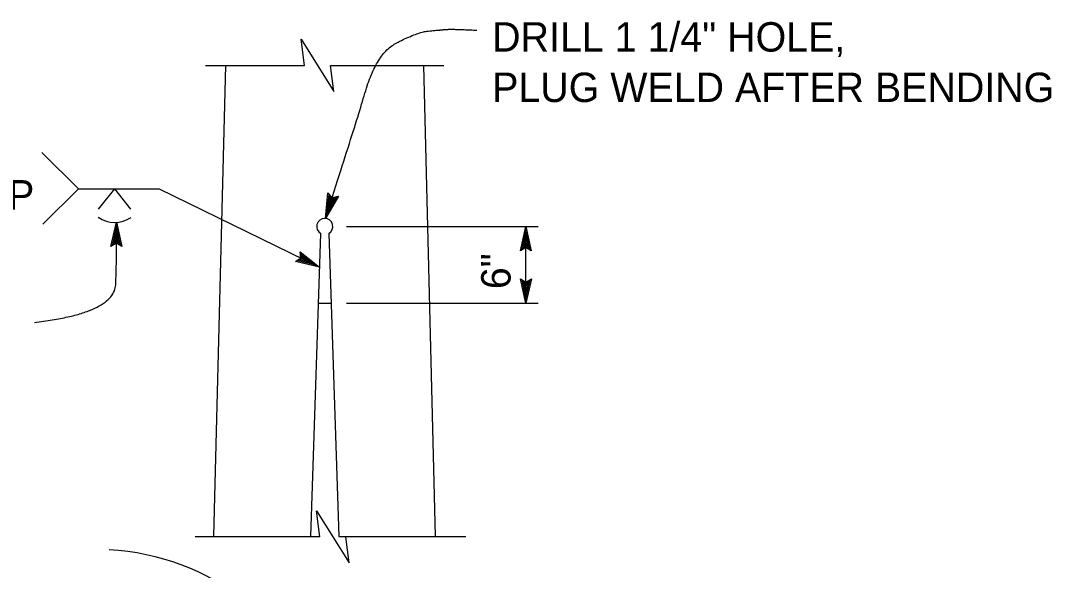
# Model space of a CAD drawing. Extents: x -894 to 866, y -476 to 714.
# Drawn here: x -17.7 to 227.4, y 29.8 to 160.6 of the extents above; entities that cross this region are included whole.
import ezdxf

# ---------------------------------------------------------------- set-up
doc = ezdxf.new("R2010")
doc.units = 0
for name, color, linetype in [('56 Stage 3 Anno', 7, 'Continuous'), ('57 Undefined', 7, 'Continuous'), ('60 Nongeo Data', 7, 'Continuous')]:
    doc.layers.add(name, color=color, linetype=linetype)

msp = doc.modelspace()

# ---------------------------------------------------------------- linework, layer by layer
at = {"layer": '56 Stage 3 Anno'}
for p, q in [((-3.98, 120.58), (-12.64, 129.24)), ((-3.98, 120.58), (-12.42, 112.14)), ((-3.98, 120.54), (15.19, 120.54)), ((0.82, 115.75), (4.65, 120.54)), ((8.48, 115.75), (4.65, 120.54)), ((15.19, 120.54), (53.36, 101.9)), ((54.74, 113.51), (55.34, 119.63)), ((57.88, 118.8), (54.74, 113.51)), ((55.17, 114.84), (55.61, 119.29)), ((57.48, 118.7), (55.17, 114.82)), ((55.34, 119.63), (55.34, 119.63)), ((55.34, 119.63), (56.36, 118.46)), ((55.6, 116.14), (55.89, 119.02)), ((57.06, 118.59), (55.6, 116.14)), ((56.03, 117.45), (56.16, 118.68)), ((56.68, 118.53), (56.03, 117.45)), ((56.36, 118.46), (57.88, 118.8)), ((57.88, 118.8), (57.88, 118.8)), ((54.74, 113.51), (54.74, 113.51)), ((3.77, 106.87), (5.06, 112.62)), ((4.11, 107.08), (5.06, 111.3)), ((5.06, 112.62), (5.06, 112.62)), ((5.06, 112.62), (6.33, 106.87)), ((5.06, 111.29), (5.99, 107.1)), ((59.75, 111.6), (105.31, 111.6)), ((101.15, 105.85), (102.43, 111.6)), ((102.43, 93.4), (102.43, 111.6)), ((102.43, 111.6), (102.43, 111.6)), ((102.43, 111.6), (103.71, 105.85)), ((4.46, 107.3), (5.05, 109.97)), ((4.79, 107.47), (5.05, 108.65)), ((5.05, 109.97), (5.65, 107.27)), ((5.05, 108.65), (5.31, 107.49)), ((101.49, 106.06), (102.43, 110.28)), ((101.83, 106.28), (102.43, 108.95)), ((102.43, 108.95), (103.03, 106.25)), ((102.44, 110.27), (103.36, 106.08)), ((5.06, 107.64), (3.77, 106.87)), ((3.77, 106.87), (3.77, 106.87)), ((6.33, 106.87), (5.06, 107.64)), ((6.33, 106.87), (6.33, 106.87)), ((48.89, 104.09), (48.76, 105.58)), ((48.76, 105.58), (48.76, 105.58)), ((48.76, 105.58), (53.36, 101.9)), ((102.43, 106.62), (101.15, 105.85)), ((101.15, 105.85), (101.15, 105.85)), ((102.17, 106.45), (102.43, 107.63)), ((102.43, 107.63), (102.69, 106.47)), ((103.71, 105.85), (102.43, 106.62)), ((103.71, 105.85), (103.71, 105.85)), ((47.64, 103.28), (48.89, 104.09)), ((53.36, 101.9), (47.64, 103.28)), ((47.64, 103.28), (47.64, 103.28)), ((52.16, 102.48), (47.99, 103.49)), ((50.99, 103.07), (48.29, 103.71)), ((49.8, 103.65), (48.64, 103.92)), ((48.8, 105.18), (52.18, 102.48)), ((48.85, 104.77), (50.99, 103.07)), ((48.85, 104.4), (49.8, 103.65)), ((53.36, 101.9), (53.36, 101.9)), ((102.43, 93.4), (101.16, 99.15)), ((101.16, 99.15), (101.16, 99.15)), ((101.16, 99.15), (102.43, 98.38)), ((102.43, 94.73), (101.5, 98.92)), ((102.43, 96.04), (101.84, 98.75)), ((102.44, 97.37), (102.18, 98.53)), ((102.43, 98.38), (103.72, 99.15)), ((103.72, 99.15), (102.43, 93.4)), ((103.38, 98.94), (102.43, 94.72)), ((103.03, 98.71), (102.43, 96.04)), ((102.7, 98.55), (102.44, 97.37)), ((103.72, 99.15), (103.72, 99.15)), ((59.75, 93.4), (105.31, 93.4)), ((102.43, 93.4), (102.43, 93.4))]:
    msp.add_line(p, q, dxfattribs=at)
for centre, radius, start, end in [((4.67, 119.44), 6.88, 234.9923, 304.4227), ((0.07, -23.36), 58.15, 18.2469, 86.7649)]:
    msp.add_arc(centre, radius, start, end, dxfattribs=at)
for points in [[(54.74, 113.51), (61.71, 135.06), (67.03, 152.97), (76.58, 157.76), (81.06, 158.3), (81.55, 158.3), (84.67, 158.62), (90.74, 158.3)], [(-14.39, 88.8), (4.62, 91), (5.18, 104.67), (5.06, 112.62)]]:
    msp.add_open_spline(points, degree=2, dxfattribs=at)
at = {"layer": '60 Nongeo Data'}
for p, q in [((26.27, 149.93), (49.78, 149.93)), ((28.25, 37.9), (31.05, 149.93)), ((55.99, 149.93), (82.93, 149.93)), ((80.95, 37.9), (78.15, 149.93)), ((51.26, 37.83), (53.64, 109.94)), ((55.56, 109.94), (55.56, 109.94)), ((55.56, 109.94), (57.94, 37.83)), ((53.1, 93.4), (56.1, 93.4)), ((23.79, 37.83), (53.42, 37.83)), ((57.94, 37.83), (88.13, 37.83))]:
    msp.add_line(p, q, dxfattribs=at)
for points in [[(49.78, 149.93), (49, 156.13), (56.76, 143.72), (55.99, 149.93)], [(53.42, 37.76), (52.65, 43.97), (60.41, 31.55), (59.63, 37.76)]]:
    msp.add_lwpolyline(points, dxfattribs=at)
msp.add_arc((54.6, 111.6), 1.92, 300.1287, 239.9978, dxfattribs=at)

# ---------------------------------------------------------------- texts
at = {"layer": '57 Undefined'}
for s, p in [('DRILL 1 1/4" HOLE,', (94.4, 153.21)), ('PLUG WELD AFTER BENDING', (94.4, 141.21)), ('PJP', (-31.62, 115.63))]:
    msp.add_text(s, height=7, dxfattribs=at).set_placement(p)
msp.add_text('6"', height=7, rotation=90, dxfattribs=at).set_placement((98.78, 96.69))

doc.saveas('drawing.dxf')
